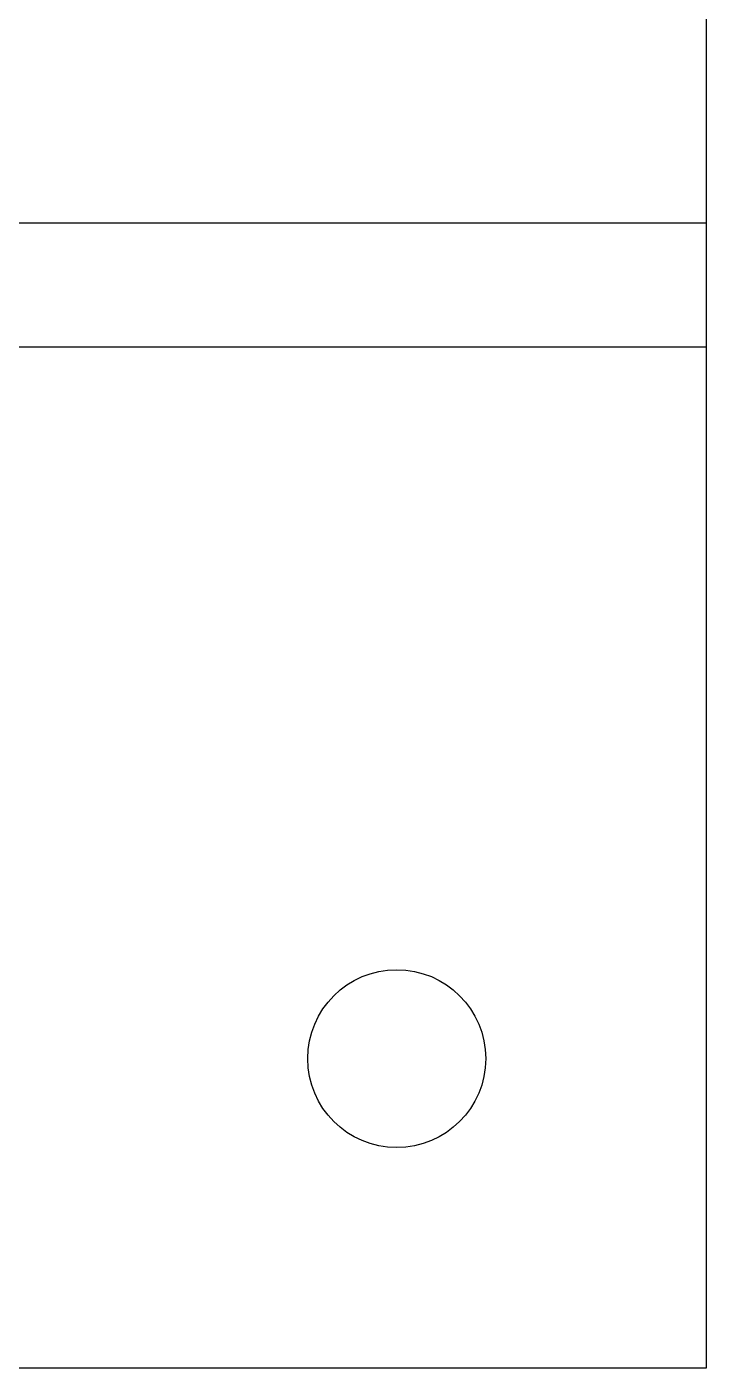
# Model space of a CAD drawing. Header units: millimetres. Extents: x 111849 to 113968, y -11137 to -9484.
# Drawn here: x 113474 to 113517.9, y -10978 to -10891.4 of the extents above; entities that cross this region are included whole.
import ezdxf

# ---------------------------------------------------------------- set-up
doc = ezdxf.new("R2010")
doc.units = ezdxf.units.MM
doc.layers.add('_RB_product', color=7, linetype='Continuous')
doc.layers.add('_RB_text', color=7, linetype='Continuous')

# ---------------------------------------------------------------- blocks, each defined once
blk = doc.blocks.new('F70140L_top')
at = {"layer": '_RB_product'}
for p, q in [((113517.901, -10838.028), (113517.901, -10978.028)), ((113377.901, -10904.028), (113517.901, -10904.028)), ((113377.901, -10904.028), (113517.901, -10904.028)), ((113377.901, -10912.028), (113517.901, -10912.028)), ((113377.901, -10912.028), (113517.901, -10912.028)), ((113377.901, -10912.028), (113517.901, -10912.028)), ((113517.901, -10978.028), (113377.901, -10978.028))]:
    blk.add_line(p, q, dxfattribs=at)
blk.add_circle((113497.901, -10958.028), 5.75, dxfattribs=at)

msp = doc.modelspace()

# ---------------------------------------------------------------- block references
at = {"layer": '_RB_text'}
msp.add_blockref('F70140L_top', (0, 0), dxfattribs=at)

doc.saveas('drawing.dxf')
